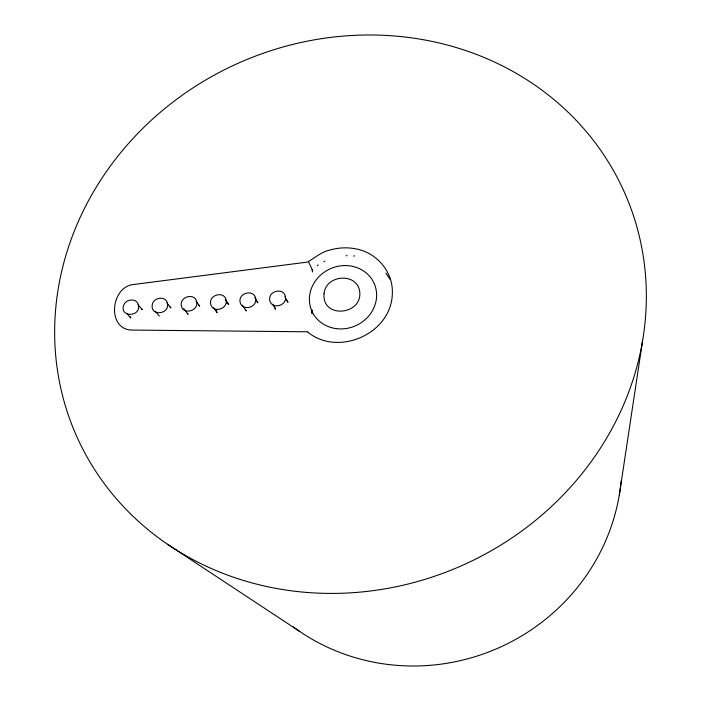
<?xml version="1.0" encoding="UTF-8"?>
<svg xmlns="http://www.w3.org/2000/svg" width="701" height="701" viewBox="0 0 701 701"><rect width="100%" height="100%" fill="white"/><g stroke="black" fill="none" stroke-linecap="round" stroke-linejoin="round"><path stroke-width="1.05" d="M312.076 310.333L312.041 313.584L312.015 309.938M619.307 494.985L642.537 341.08M317.264 265.758L318.254 264.917M323.871 261.753L324.913 261.079M346.066 255.786L347.083 255.628M353.681 255.979L354.636 255.97M307.704 331.801L131.639 330.066C106.272 329.242 110.776 285.789 134.241 284.422L307.292 262.104C314.372 258.406 320.979 252.053 329.365 250.204C339.144 247.269 349.694 247.015 359.552 249.722C378.496 254.752 392.989 273.004 392.358 292.781C392.166 333.86 337.873 357.063 307.879 332.151M226.519 302.709L228.736 304.479L225.336 299.467M167.6 544.309L299.783 631.513M141.506 308.72L142.277 309.658L138.062 304.742M170.124 307.003L170.93 307.941L166.978 302.99M198.909 305.277L199.741 306.214L196.07 301.237M257.004 301.789L257.889 302.736L254.77 297.688M286.122 299.853L287.41 301.176M127.056 313.741L130.815 318.044L130.123 316.677M155.245 311.209L159.311 316.081M308.685 262.139L312.348 269.92M183.688 308.65L188.113 314.381L187.517 313.277M213.577 307.73L217.091 312.664L216.118 310.017M385.918 273.101L389.826 279.086M242.458 305.145L246.235 310.946L245.578 309.833M272.601 304.208L275.554 309.211L274.494 306.556M284.86 296.742L287.98 302.35L287.226 300.974M312.234 269.543L312.48 271.97L312.366 270.139M621.174 480.921A204.271 196.587 -24 0 1 498.639 647.873A204.271 196.587 -24 0 1 292.685 626.457M324.037 293.614C321.671 319.227 362.864 315.213 359.683 291.458C357.028 272.172 325.693 274.652 324.037 293.614M285.491 297.058C286.849 306.372 270.901 309.693 269.675 299.826C268.36 290.538 284.22 287.235 285.491 297.058M255.751 298.854C257.083 308.168 241.17 311.419 240.014 301.605C238.743 292.378 254.533 289.031 255.751 298.854M226.186 300.633C227.387 309.272 212.902 313.303 210.738 304.313C208.092 294.823 224.942 290.249 226.186 300.633M196.806 302.403C197.997 311.498 182.33 315.073 181.226 305.137C180.078 296.094 195.684 292.554 196.806 302.403M167.592 304.164C168.915 314.425 150.54 316.291 152.187 305.101C153.011 297.022 166.724 295.252 167.592 304.164M138.553 305.916C139.841 317.527 118.968 316.975 123.788 305.075C126.136 298.354 137.948 297.96 138.553 305.916M306.863 592.441A299.818 274.95 -24 0 0 625.73 195.299A299.818 274.95 -24 0 0 118.907 154.868A299.818 274.95 -24 0 0 306.863 592.441M336.235 328.629A34.077 31.177 -24 0 0 374.912 285.298A34.077 31.177 -24 0 0 317.886 277.806A34.077 31.177 -24 0 0 336.235 328.629"/></g></svg>
